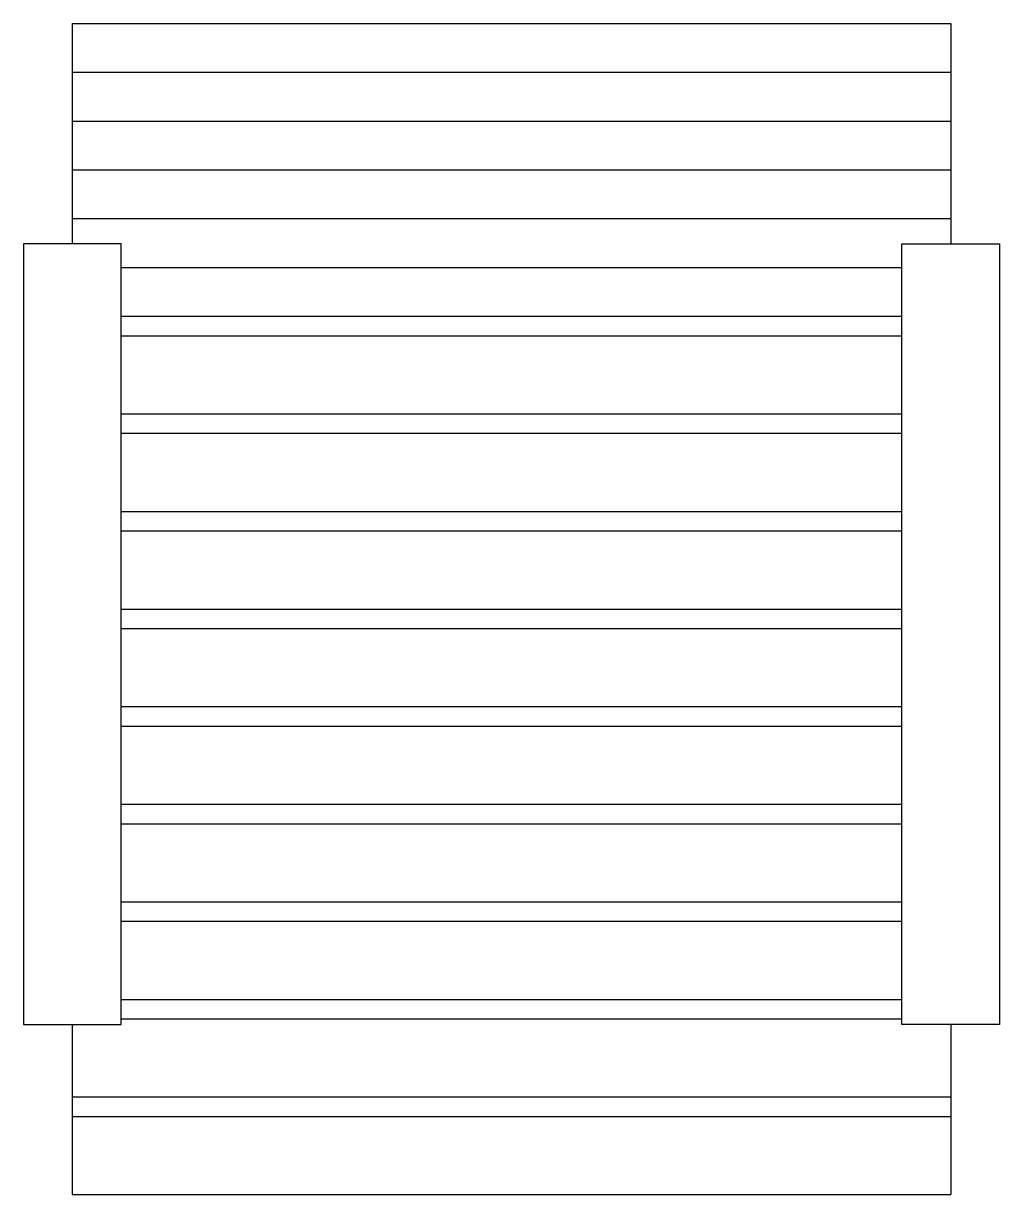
# Model space of a CAD drawing. Extents: x 10.851 to 11.351, y 31.49 to 32.09.
import ezdxf

# ---------------------------------------------------------------- set-up
doc = ezdxf.new("R2010")
doc.units = 0
doc.header["$MEASUREMENT"] = 0
doc.layers.add('A-MOBILIA', color=2, linetype='CONTINUOUS')
doc.layers.add('ESC50', color=1, linetype='CONTINUOUS')

msp = doc.modelspace()

# ---------------------------------------------------------------- linework, layer by layer
at = {"layer": 'A-MOBILIA'}
for p, q in [((10.87594, 32.09022), (11.32594, 32.09022)), ((10.87594, 32.09022), (10.87594, 31.97737)), ((11.32594, 32.09022), (11.32594, 31.97737)), ((10.87594, 31.57737), (10.87594, 31.49022)), ((11.32594, 31.57737), (11.32594, 31.49022)), ((10.87594, 31.49022), (11.32594, 31.49022))]:
    msp.add_line(p, q, dxfattribs=at)
for points in [[(10.90094, 31.97737), (10.85094, 31.97737), (10.85094, 31.57737), (10.90094, 31.57737)], [(11.30094, 31.97737), (11.35094, 31.97737), (11.35094, 31.57737), (11.30094, 31.57737)]]:
    msp.add_lwpolyline(points, close=True, dxfattribs=at)
at = {"layer": 'ESC50'}
for p, q in [((10.87594, 32.06522), (11.32594, 32.06522)), ((10.87594, 32.04022), (11.32594, 32.04022)), ((10.87594, 32.01522), (11.32594, 32.01522)), ((10.87594, 31.99022), (11.32594, 31.99022)), ((10.90094, 31.96522), (11.30094, 31.96522)), ((10.90094, 31.94022), (11.30094, 31.94022)), ((10.90094, 31.93022), (11.30094, 31.93022)), ((10.90094, 31.89022), (11.30094, 31.89022)), ((10.90094, 31.88022), (11.30094, 31.88022)), ((10.90094, 31.84022), (11.30094, 31.84022)), ((10.90094, 31.84022), (11.30094, 31.84022)), ((10.90094, 31.83022), (11.30094, 31.83022)), ((10.90094, 31.79022), (11.30094, 31.79022)), ((10.90094, 31.78022), (11.30094, 31.78022)), ((10.90094, 31.74022), (11.30094, 31.74022)), ((10.90094, 31.73022), (11.30094, 31.73022)), ((10.90094, 31.69022), (11.30094, 31.69022)), ((10.90094, 31.68022), (11.30094, 31.68022)), ((10.90094, 31.64022), (11.30094, 31.64022)), ((10.90094, 31.63022), (11.30094, 31.63022)), ((10.90094, 31.59022), (11.30094, 31.59022)), ((10.90094, 31.58022), (11.30094, 31.58022)), ((10.87594, 31.54022), (11.32594, 31.54022)), ((10.87594, 31.53022), (11.32594, 31.53022))]:
    msp.add_line(p, q, dxfattribs=at)

doc.saveas('drawing.dxf')
